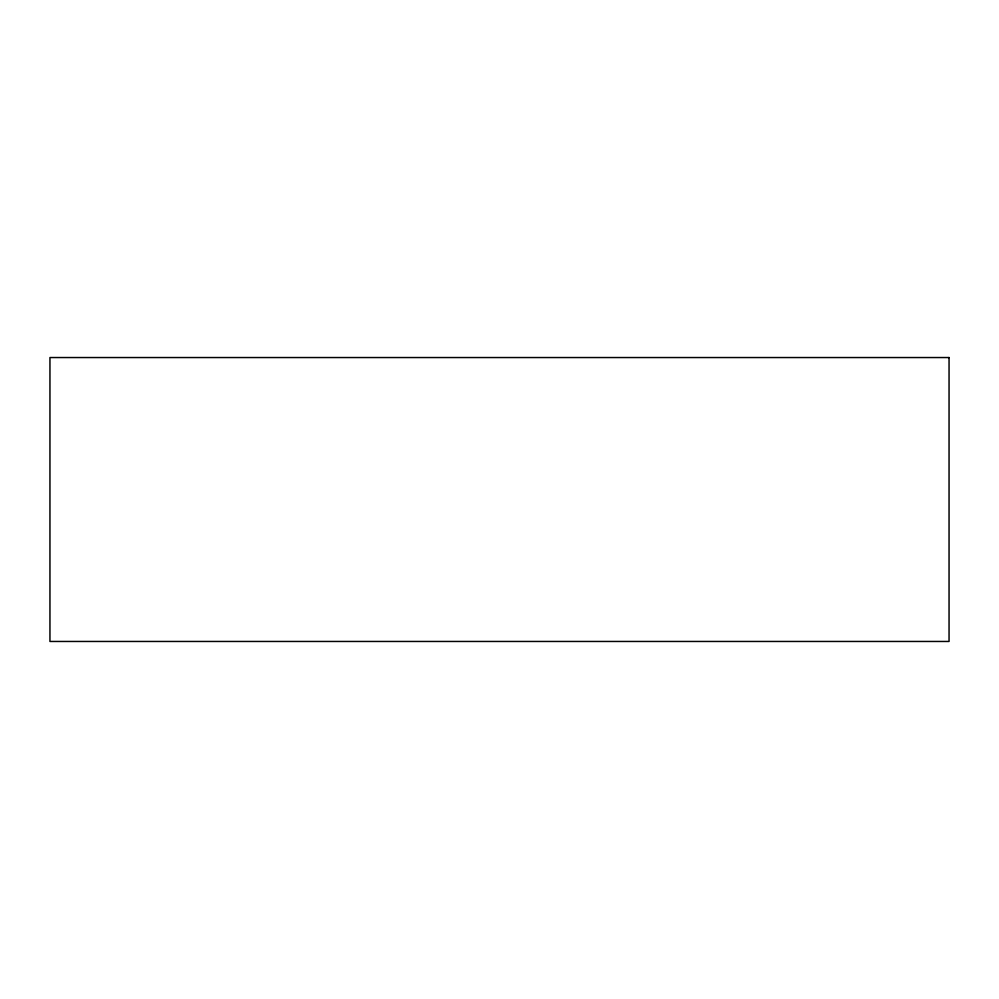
<?xml version="1.0" encoding="UTF-8"?>
<svg xmlns="http://www.w3.org/2000/svg" width="999" height="999" viewBox="0 0 999 999"><rect width="100%" height="100%" fill="white"/><g stroke="black" fill="none" stroke-linecap="round" stroke-linejoin="round"><path stroke-width="1.5" d="M949.05 357.542L49.95 357.542L49.95 641.458L949.05 641.458L949.05 357.542"/></g></svg>
